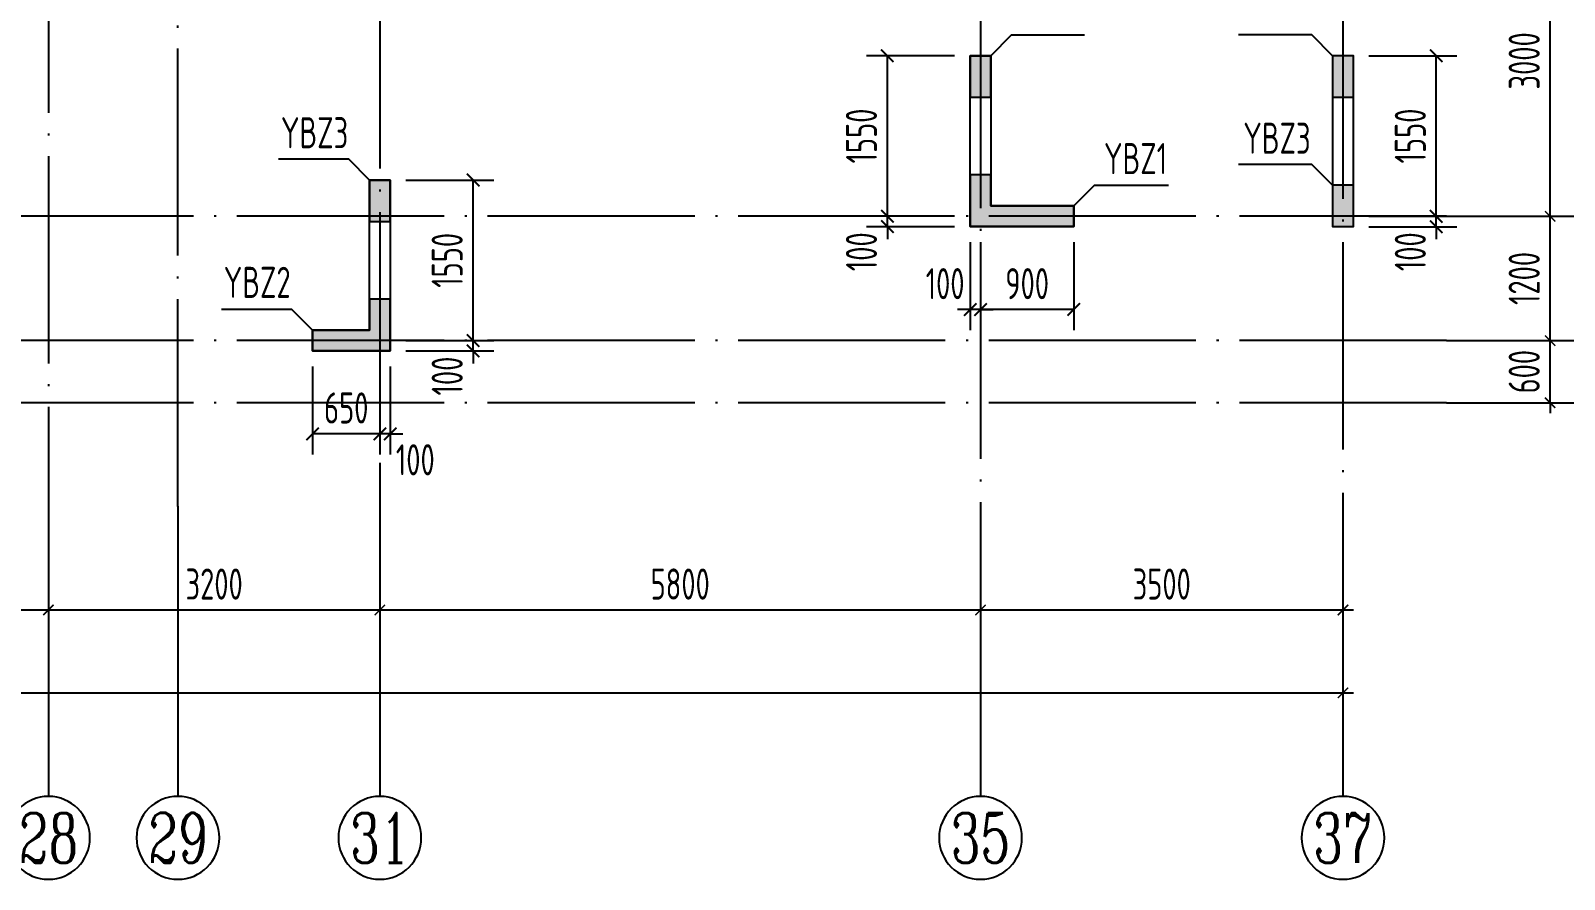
# Model space of a CAD drawing. Extents: x -1307975 to -76406, y -96289 to 379359.
# Drawn here: x -933670 to -918861, y 210168 to 218360 of the extents above; entities that cross this region are included whole.
import ezdxf
from ezdxf.enums import TextEntityAlignment as Align

# ---------------------------------------------------------------- set-up
doc = ezdxf.new("R2010")
doc.units = 0
doc.header["$LTSCALE"] = 1000
doc.linetypes.add('DOTE', pattern=[2.42, 2, -0.2, 0.02, -0.2])
doc.layers.get('0').update_dxf_attribs({"linetype": 'CONTINUOUS'})
doc.layers.get('DEFPOINTS').update_dxf_attribs({"linetype": 'CONTINUOUS'})
for name, color, linetype in [('A-AXIS', 1, 'CONTINUOUS'), ('A-DOTE', 10, 'DOTE'), ('AXIS_NUM', 7, 'CONTINUOUS'), ('S-Q墙实线', 6, 'CONTINUOUS'), ('S-Q墙标注', 3, 'CONTINUOUS'), ('S-X详图填充', 252, 'CONTINUOUS'), ('S-X详图实线', 4, 'CONTINUOUS'), ('S-Y一般标注', 3, 'CONTINUOUS'), ('S-Z柱编号', 6, 'CONTINUOUS')]:
    doc.layers.add(name, color=color, linetype=linetype)
doc.styles.add('TSSD_Axis', font='complex.shx', dxfattribs={"width": 0.7, "bigfont": 'hztxt.shx'})
doc.styles.add('TSSD_DIMENSION', font='Tssdeng.shx', dxfattribs={"width": 0.7, "bigfont": 'tssdchn.shx'})
doc.styles.add('TSSD_REIN', font='tssdeng.shx', dxfattribs={"width": 0.7, "height": 300, "bigfont": 'tssdchn.shx'})
doc.styles.add('结构文字', font='zstxt.shx', dxfattribs={"width": 0.7, "bigfont": 'zshz.shx'})
doc.dimstyles.new('STRUCK', dxfattribs={"dimtxt": 400, "dimasz": 121, "dimexe": 200, "dimexo": 150, "dimgap": 115, "dimtad": 1, "dimdec": 0, "dimdsep": 46, "dimtxsty": '结构文字', "dimblk": 'ARCHTICK', "dimcen": 400, "dimclrd": 3, "dimclre": 3, "dimclrt": 7, "dimadec": 0, "dimazin": 0, "dimtfac": 1, "dimtdec": 0, "dimtix": 1, "dimtmove": 2, "dimatfit": 3, "dimldrblk": '_DIMX', "dimfxl": 1, "dimtolj": 1, "dimtzin": 0, "dimarcsym": 0})
doc.dimstyles.new('TSSD_100_100', dxfattribs={"dimtxt": 300, "dimasz": 100, "dimexe": 100, "dimexo": 250, "dimgap": 100, "dimtad": 1, "dimdec": 0, "dimzin": 0, "dimdsep": 46, "dimtxsty": 'TSSD_DIMENSION', "dimblk": 'ARCHTICK', "dimcen": 0, "dimdle": 100, "dimclrt": 7, "dimadec": 0, "dimazin": 0, "dimtfac": 1, "dimtdec": 0, "dimtix": 1, "dimtmove": 2, "dimatfit": 3, "dimldrblk": 'ARCHTICK', "dimfxl": 1, "dimtolj": 1, "dimtzin": 0, "dimarcsym": 0})

# ---------------------------------------------------------------- blocks, each defined once
blk = doc.blocks.new('_ArchTick')
at = {"color": 0, "linetype": 'ByBlock', "const_width": 0.15}
blk.add_lwpolyline([(-0.5, -0.5), (0.5, 0.5)], dxfattribs=at)
blk = doc.blocks.new('*D306')
at = {"layer": 'DEFPOINTS', "color": 0, "transparency": 16777216}
for p in [(42100, 3600), (45300, 3600), (45300, 2600)]:
    blk.add_point(p, dxfattribs=at)
at = {"layer": 'S-Y一般标注', "color": 0, "lineweight": -2, "transparency": 16777216}
for p, q in [((42100, 3350), (42100, 2500)), ((45300, 3350), (45300, 2500)), ((42000, 2600), (45400, 2600))]:
    blk.add_line(p, q, dxfattribs=at)
at = {"layer": 'S-Y一般标注', "color": 0, "lineweight": -2, "transparency": 16777216, "xscale": 100, "yscale": 100, "zscale": 100, "rotation": 180}
blk.add_blockref('_ArchTick', (42100, 2600), dxfattribs=at)
at = {"layer": 'S-Y一般标注', "color": 0, "lineweight": -2, "transparency": 16777216, "xscale": 100, "yscale": 100, "zscale": 100}
blk.add_blockref('_ArchTick', (45300, 2600), dxfattribs=at)
at = {"layer": 'S-Y一般标注', "color": 7, "transparency": 16777216, "insert": (43700, 2850), "char_height": 300, "attachment_point": 5, "style": 'TSSD_DIMENSION'}
blk.add_mtext('\\A1;3200', dxfattribs=at)
blk = doc.blocks.new('ts_axno')
at = {"color": 0, "linetype": 'ByBlock', "lineweight": -2}
blk.add_circle((0, 0), 0.5, dxfattribs=at)
at = {"color": 0, "linetype": 'ByBlock', "lineweight": -2, "style": 'TSSD_Axis', "width": 0.7}
blk.add_attdef('A', text='', height=0.6, dxfattribs=at).set_placement((0, 0), align=Align.MIDDLE_CENTER)
blk = doc.blocks.new('*D307')
at = {"layer": 'DEFPOINTS', "color": 0, "transparency": 16777216}
for p in [(45300, 3600), (51100, 3600), (51100, 2600)]:
    blk.add_point(p, dxfattribs=at)
at = {"layer": 'S-Y一般标注', "color": 0, "lineweight": -2, "transparency": 16777216}
for p, q in [((45300, 3350), (45300, 2500)), ((51100, 3350), (51100, 2500)), ((45200, 2600), (51200, 2600))]:
    blk.add_line(p, q, dxfattribs=at)
at = {"layer": 'S-Y一般标注', "color": 0, "lineweight": -2, "transparency": 16777216, "xscale": 100, "yscale": 100, "zscale": 100, "rotation": 180}
blk.add_blockref('_ArchTick', (45300, 2600), dxfattribs=at)
at = {"layer": 'S-Y一般标注', "color": 0, "lineweight": -2, "transparency": 16777216, "xscale": 100, "yscale": 100, "zscale": 100}
blk.add_blockref('_ArchTick', (51100, 2600), dxfattribs=at)
at = {"layer": 'S-Y一般标注', "color": 7, "transparency": 16777216, "insert": (48200, 2850), "char_height": 300, "attachment_point": 5, "style": 'TSSD_DIMENSION'}
blk.add_mtext('\\A1;5800', dxfattribs=at)
blk = doc.blocks.new('*D308')
at = {"layer": 'DEFPOINTS', "color": 0, "transparency": 16777216}
for p in [(51100, 3600), (54600, 3600), (54600, 2600)]:
    blk.add_point(p, dxfattribs=at)
at = {"layer": 'S-Y一般标注', "color": 0, "lineweight": -2, "transparency": 16777216}
for p, q in [((51100, 3350), (51100, 2500)), ((54600, 3350), (54600, 2500)), ((51000, 2600), (54700, 2600))]:
    blk.add_line(p, q, dxfattribs=at)
at = {"layer": 'S-Y一般标注', "color": 0, "lineweight": -2, "transparency": 16777216, "xscale": 100, "yscale": 100, "zscale": 100, "rotation": 180}
blk.add_blockref('_ArchTick', (51100, 2600), dxfattribs=at)
at = {"layer": 'S-Y一般标注', "color": 0, "lineweight": -2, "transparency": 16777216, "xscale": 100, "yscale": 100, "zscale": 100}
blk.add_blockref('_ArchTick', (54600, 2600), dxfattribs=at)
at = {"layer": 'S-Y一般标注', "color": 7, "transparency": 16777216, "insert": (52850, 2850), "char_height": 300, "attachment_point": 5, "style": 'TSSD_DIMENSION'}
blk.add_mtext('\\A1;3500', dxfattribs=at)
blk = doc.blocks.new('*D309')
at = {"layer": 'DEFPOINTS', "color": 0, "transparency": 16777216}
for p in [(4600, 3600), (54600, 3600), (54600, 1800)]:
    blk.add_point(p, dxfattribs=at)
at = {"layer": 'S-Y一般标注', "color": 0, "lineweight": -2, "transparency": 16777216}
for p, q in [((4600, 3350), (4600, 1700)), ((54600, 3350), (54600, 1700)), ((4500, 1800), (54700, 1800))]:
    blk.add_line(p, q, dxfattribs=at)
at = {"layer": 'S-Y一般标注', "color": 0, "lineweight": -2, "transparency": 16777216, "xscale": 100, "yscale": 100, "zscale": 100, "rotation": 180}
blk.add_blockref('_ArchTick', (4600, 1800), dxfattribs=at)
at = {"layer": 'S-Y一般标注', "color": 0, "lineweight": -2, "transparency": 16777216, "xscale": 100, "yscale": 100, "zscale": 100}
blk.add_blockref('_ArchTick', (54600, 1800), dxfattribs=at)
at = {"layer": 'S-Y一般标注', "color": 7, "transparency": 16777216, "insert": (29600, 2050), "char_height": 300, "attachment_point": 5, "style": 'TSSD_DIMENSION'}
blk.add_mtext('\\A1;50000', dxfattribs=at)
blk = doc.blocks.new('*D313')
at = {"layer": 'DEFPOINTS', "color": 0, "transparency": 16777216}
for p in [(38900, 3600), (42100, 3600), (42100, 2600)]:
    blk.add_point(p, dxfattribs=at)
at = {"layer": 'S-Y一般标注', "color": 0, "lineweight": -2, "transparency": 16777216}
for p, q in [((38900, 3350), (38900, 2500)), ((42100, 3350), (42100, 2500)), ((38800, 2600), (42200, 2600))]:
    blk.add_line(p, q, dxfattribs=at)
at = {"layer": 'S-Y一般标注', "color": 0, "lineweight": -2, "transparency": 16777216, "xscale": 100, "yscale": 100, "zscale": 100, "rotation": 180}
blk.add_blockref('_ArchTick', (38900, 2600), dxfattribs=at)
at = {"layer": 'S-Y一般标注', "color": 0, "lineweight": -2, "transparency": 16777216, "xscale": 100, "yscale": 100, "zscale": 100}
blk.add_blockref('_ArchTick', (42100, 2600), dxfattribs=at)
at = {"layer": 'S-Y一般标注', "color": 7, "transparency": 16777216, "insert": (40500, 2850), "char_height": 300, "attachment_point": 5, "style": 'TSSD_DIMENSION'}
blk.add_mtext('\\A1;3200', dxfattribs=at)
blk = doc.blocks.new('*D314')
at = {"layer": 'DEFPOINTS', "color": 0, "transparency": 16777216}
for p in [(55600, 5200), (56600, 5200), (55600, 4600)]:
    blk.add_point(p, dxfattribs=at)
at = {"layer": 'S-Y一般标注', "color": 0, "lineweight": -2, "transparency": 16777216}
for p, q in [((55850, 5200), (56700, 5200)), ((56600, 5200), (56600, 5300)), ((56600, 4600), (56600, 5200)), ((55850, 4600), (56700, 4600)), ((56600, 4600), (56600, 4500))]:
    blk.add_line(p, q, dxfattribs=at)
at = {"layer": 'S-Y一般标注', "color": 0, "lineweight": -2, "transparency": 16777216, "xscale": 100, "yscale": 100, "zscale": 100}
for p, rotation in [((56600, 5200), 270), ((56600, 4600), 90)]:
    blk.add_blockref('_ArchTick', p, dxfattribs=dict(at, rotation=rotation))
at = {"layer": 'S-Y一般标注', "color": 7, "transparency": 16777216, "insert": (56350, 4900), "char_height": 300, "attachment_point": 5, "rotation": 90, "style": 'TSSD_DIMENSION'}
blk.add_mtext('\\A1;600', dxfattribs=at)
blk = doc.blocks.new('*D320')
at = {"layer": 'DEFPOINTS', "color": 0, "transparency": 16777216}
for p in [(55600, 17150), (57400, 17150), (55600, 4600)]:
    blk.add_point(p, dxfattribs=at)
at = {"layer": 'S-Y一般标注', "color": 0, "lineweight": -2, "transparency": 16777216}
for p, q in [((57400, 4500), (57400, 17250)), ((55850, 17150), (57500, 17150)), ((55850, 4600), (57500, 4600))]:
    blk.add_line(p, q, dxfattribs=at)
at = {"layer": 'S-Y一般标注', "color": 0, "lineweight": -2, "transparency": 16777216, "xscale": 100, "yscale": 100, "zscale": 100}
for p, rotation in [((57400, 17150), 90), ((57400, 4600), 270)]:
    blk.add_blockref('_ArchTick', p, dxfattribs=dict(at, rotation=rotation))
at = {"layer": 'S-Y一般标注', "color": 7, "transparency": 16777216, "insert": (57150, 10875), "char_height": 300, "attachment_point": 5, "rotation": 90, "style": 'TSSD_DIMENSION'}
blk.add_mtext('\\A1;12550', dxfattribs=at)
blk = doc.blocks.new('*D322')
at = {"layer": 'DEFPOINTS', "color": 0, "transparency": 16777216}
for p in [(55600, 6400), (56600, 6400), (55600, 5200)]:
    blk.add_point(p, dxfattribs=at)
at = {"layer": 'S-Y一般标注', "color": 0, "lineweight": -2, "transparency": 16777216}
for p, q in [((55850, 6400), (56700, 6400)), ((56600, 5100), (56600, 6500)), ((55850, 5200), (56700, 5200))]:
    blk.add_line(p, q, dxfattribs=at)
at = {"layer": 'S-Y一般标注', "color": 0, "lineweight": -2, "transparency": 16777216, "xscale": 100, "yscale": 100, "zscale": 100}
for p, rotation in [((56600, 6400), 90), ((56600, 5200), 270)]:
    blk.add_blockref('_ArchTick', p, dxfattribs=dict(at, rotation=rotation))
at = {"layer": 'S-Y一般标注', "color": 7, "transparency": 16777216, "insert": (56350, 5800), "char_height": 300, "attachment_point": 5, "rotation": 90, "style": 'TSSD_DIMENSION'}
blk.add_mtext('\\A1;1200', dxfattribs=at)
blk = doc.blocks.new('*D323')
at = {"layer": 'DEFPOINTS', "color": 0, "transparency": 16777216}
for p in [(55600, 9400), (56600, 9400), (55600, 6400)]:
    blk.add_point(p, dxfattribs=at)
at = {"layer": 'S-Y一般标注', "color": 0, "lineweight": -2, "transparency": 16777216}
for p, q in [((56600, 6300), (56600, 9500)), ((55850, 9400), (56700, 9400)), ((55850, 6400), (56700, 6400))]:
    blk.add_line(p, q, dxfattribs=at)
at = {"layer": 'S-Y一般标注', "color": 0, "lineweight": -2, "transparency": 16777216, "xscale": 100, "yscale": 100, "zscale": 100}
for p, rotation in [((56600, 9400), 90), ((56600, 6400), 270)]:
    blk.add_blockref('_ArchTick', p, dxfattribs=dict(at, rotation=rotation))
at = {"layer": 'S-Y一般标注', "color": 7, "transparency": 16777216, "insert": (56350, 7900), "char_height": 300, "attachment_point": 5, "rotation": 90, "style": 'TSSD_DIMENSION'}
blk.add_mtext('\\A1;3000', dxfattribs=at)
blk = doc.blocks.new('*D1917')
at = {"layer": 'DEFPOINTS', "color": 0, "transparency": 16777216}
for p in [(-920898, 216568), (-920098, 216568), (-920898, 216468)]:
    blk.add_point(p, dxfattribs=at)
at = {"layer": 'S-Q墙标注', "color": 3, "lineweight": -2, "transparency": 16777216}
for p, q in [((-920098, 216568), (-920098, 216689)), ((-920748, 216568), (-919898, 216568)), ((-920098, 216468), (-920098, 216568)), ((-920748, 216468), (-919898, 216468)), ((-920098, 216468), (-920098, 216347))]:
    blk.add_line(p, q, dxfattribs=at)
at = {"layer": 'S-Q墙标注', "color": 3, "lineweight": -2, "transparency": 16777216, "xscale": 121, "yscale": 121, "zscale": 121}
for p, rotation in [((-920098, 216568), 270), ((-920098, 216468), 90)]:
    blk.add_blockref('_ArchTick', p, dxfattribs=dict(at, rotation=rotation))
at = {"layer": 'S-Q墙标注', "color": 7, "transparency": 16777216, "insert": (-920348, 216226), "char_height": 300, "attachment_point": 5, "rotation": 90, "style": 'TSSD_REIN'}
blk.add_mtext('\\A1;100', dxfattribs=at)
blk = doc.blocks.new('_DIMX')
blk.add_line((-150, 0), (150, 0))
at = {"const_width": 50}
blk.add_lwpolyline([(-70, -70), (70, 70)], dxfattribs=at)
blk = doc.blocks.new('*D1918')
at = {"layer": 'DEFPOINTS', "color": 0, "transparency": 16777216}
for p in [(-920898, 218118), (-920098, 218118), (-920898, 216568)]:
    blk.add_point(p, dxfattribs=at)
at = {"layer": 'S-Q墙标注', "color": 3, "lineweight": -2, "transparency": 16777216}
for p, q in [((-920748, 218118), (-919898, 218118)), ((-920098, 216568), (-920098, 218118)), ((-920748, 216568), (-919898, 216568))]:
    blk.add_line(p, q, dxfattribs=at)
at = {"layer": 'S-Q墙标注', "color": 3, "lineweight": -2, "transparency": 16777216, "xscale": 121, "yscale": 121, "zscale": 121}
for p, rotation in [((-920098, 218118), 90), ((-920098, 216568), 270)]:
    blk.add_blockref('_ArchTick', p, dxfattribs=dict(at, rotation=rotation))
at = {"layer": 'S-Q墙标注', "color": 7, "transparency": 16777216, "insert": (-920348, 217343), "char_height": 300, "attachment_point": 5, "rotation": 90, "style": 'TSSD_REIN'}
blk.add_mtext('\\A1;1550', dxfattribs=at)
blk = doc.blocks.new('*D1921')
at = {"layer": 'DEFPOINTS', "color": 0, "transparency": 16777216}
for p in [(-925398, 216568), (-924598, 216568), (-924598, 216468)]:
    blk.add_point(p, dxfattribs=at)
at = {"layer": 'S-Q墙标注', "color": 3, "lineweight": -2, "transparency": 16777216}
for p, q in [((-925398, 216568), (-925398, 216689)), ((-924748, 216568), (-925598, 216568)), ((-925398, 216468), (-925398, 216568)), ((-924748, 216468), (-925598, 216468)), ((-925398, 216468), (-925398, 216347))]:
    blk.add_line(p, q, dxfattribs=at)
at = {"layer": 'S-Q墙标注', "color": 3, "lineweight": -2, "transparency": 16777216, "xscale": 121, "yscale": 121, "zscale": 121}
for p, rotation in [((-925398, 216568), 270), ((-925398, 216468), 90)]:
    blk.add_blockref('_ArchTick', p, dxfattribs=dict(at, rotation=rotation))
at = {"layer": 'S-Q墙标注', "color": 7, "transparency": 16777216, "insert": (-925648, 216226), "char_height": 300, "attachment_point": 5, "rotation": 90, "style": 'TSSD_REIN'}
blk.add_mtext('\\A1;100', dxfattribs=at)
blk = doc.blocks.new('*D1922')
at = {"layer": 'DEFPOINTS', "color": 0, "transparency": 16777216}
for p in [(-925398, 218118), (-924598, 218118), (-924598, 216568)]:
    blk.add_point(p, dxfattribs=at)
at = {"layer": 'S-Q墙标注', "color": 3, "lineweight": -2, "transparency": 16777216}
for p, q in [((-924748, 218118), (-925598, 218118)), ((-925398, 216568), (-925398, 218118)), ((-924748, 216568), (-925598, 216568))]:
    blk.add_line(p, q, dxfattribs=at)
at = {"layer": 'S-Q墙标注', "color": 3, "lineweight": -2, "transparency": 16777216, "xscale": 121, "yscale": 121, "zscale": 121}
for p, rotation in [((-925398, 218118), 90), ((-925398, 216568), 270)]:
    blk.add_blockref('_ArchTick', p, dxfattribs=dict(at, rotation=rotation))
at = {"layer": 'S-Q墙标注', "color": 7, "transparency": 16777216, "insert": (-925648, 217343), "char_height": 300, "attachment_point": 5, "rotation": 90, "style": 'TSSD_REIN'}
blk.add_mtext('\\A1;1550', dxfattribs=at)
blk = doc.blocks.new('*D1923')
at = {"layer": 'DEFPOINTS', "color": 0, "transparency": 16777216}
for p in [(-924498, 216468), (-923598, 216468), (-924498, 215668)]:
    blk.add_point(p, dxfattribs=at)
at = {"layer": 'S-Q墙标注', "color": 3, "lineweight": -2, "transparency": 16777216}
for p, q in [((-924498, 216318), (-924498, 215468)), ((-923598, 216318), (-923598, 215468)), ((-923598, 215668), (-924498, 215668))]:
    blk.add_line(p, q, dxfattribs=at)
at = {"layer": 'S-Q墙标注', "color": 3, "lineweight": -2, "transparency": 16777216, "xscale": 121, "yscale": 121, "zscale": 121, "rotation": 180}
blk.add_blockref('_ArchTick', (-924498, 215668), dxfattribs=at)
at = {"layer": 'S-Q墙标注', "color": 3, "lineweight": -2, "transparency": 16777216, "xscale": 121, "yscale": 121, "zscale": 121}
blk.add_blockref('_ArchTick', (-923598, 215668), dxfattribs=at)
at = {"layer": 'S-Q墙标注', "color": 7, "transparency": 16777216, "insert": (-924048, 215918), "char_height": 300, "attachment_point": 5, "style": 'TSSD_REIN'}
blk.add_mtext('\\A1;900', dxfattribs=at)
blk = doc.blocks.new('*D1924')
at = {"layer": 'DEFPOINTS', "color": 0, "transparency": 16777216}
for p in [(-924598, 216468), (-924498, 216468), (-924598, 215668)]:
    blk.add_point(p, dxfattribs=at)
at = {"layer": 'S-Q墙标注', "color": 3, "lineweight": -2, "transparency": 16777216}
for p, q in [((-924598, 216318), (-924598, 215468)), ((-924498, 216318), (-924498, 215468)), ((-924598, 215668), (-924719, 215668)), ((-924498, 215668), (-924598, 215668)), ((-924498, 215668), (-924377, 215668))]:
    blk.add_line(p, q, dxfattribs=at)
at = {"layer": 'S-Q墙标注', "color": 3, "lineweight": -2, "transparency": 16777216, "xscale": 121, "yscale": 121, "zscale": 121}
blk.add_blockref('_ArchTick', (-924598, 215668), dxfattribs=at)
at = {"layer": 'S-Q墙标注', "color": 3, "lineweight": -2, "transparency": 16777216, "xscale": 121, "yscale": 121, "zscale": 121, "rotation": 180}
blk.add_blockref('_ArchTick', (-924498, 215668), dxfattribs=at)
at = {"layer": 'S-Q墙标注', "color": 7, "transparency": 16777216, "insert": (-924840, 215918), "char_height": 300, "attachment_point": 5, "style": 'TSSD_REIN'}
blk.add_mtext('\\A1;100', dxfattribs=at)
blk = doc.blocks.new('*D1925')
at = {"layer": 'DEFPOINTS', "color": 0, "transparency": 16777216}
for p in [(-930198, 215368), (-929398, 215368), (-930198, 215268)]:
    blk.add_point(p, dxfattribs=at)
at = {"layer": 'S-Q墙标注', "color": 3, "lineweight": -2, "transparency": 16777216}
for p, q in [((-929398, 215368), (-929398, 215489)), ((-930048, 215368), (-929198, 215368)), ((-929398, 215268), (-929398, 215368)), ((-930048, 215268), (-929198, 215268)), ((-929398, 215268), (-929398, 215147))]:
    blk.add_line(p, q, dxfattribs=at)
at = {"layer": 'S-Q墙标注', "color": 3, "lineweight": -2, "transparency": 16777216, "xscale": 121, "yscale": 121, "zscale": 121}
for p, rotation in [((-929398, 215368), 270), ((-929398, 215268), 90)]:
    blk.add_blockref('_ArchTick', p, dxfattribs=dict(at, rotation=rotation))
at = {"layer": 'S-Q墙标注', "color": 7, "transparency": 16777216, "insert": (-929648, 215026), "char_height": 300, "attachment_point": 5, "rotation": 90, "style": 'TSSD_REIN'}
blk.add_mtext('\\A1;100', dxfattribs=at)
blk = doc.blocks.new('*D1926')
at = {"layer": 'DEFPOINTS', "color": 0, "transparency": 16777216}
for p in [(-930198, 216918), (-929398, 216918), (-930198, 215368)]:
    blk.add_point(p, dxfattribs=at)
at = {"layer": 'S-Q墙标注', "color": 3, "lineweight": -2, "transparency": 16777216}
for p, q in [((-930048, 216918), (-929198, 216918)), ((-929398, 215368), (-929398, 216918)), ((-930048, 215368), (-929198, 215368))]:
    blk.add_line(p, q, dxfattribs=at)
at = {"layer": 'S-Q墙标注', "color": 3, "lineweight": -2, "transparency": 16777216, "xscale": 121, "yscale": 121, "zscale": 121}
for p, rotation in [((-929398, 216918), 90), ((-929398, 215368), 270)]:
    blk.add_blockref('_ArchTick', p, dxfattribs=dict(at, rotation=rotation))
at = {"layer": 'S-Q墙标注', "color": 7, "transparency": 16777216, "insert": (-929648, 216143), "char_height": 300, "attachment_point": 5, "rotation": 90, "style": 'TSSD_REIN'}
blk.add_mtext('\\A1;1550', dxfattribs=at)
blk = doc.blocks.new('*D1927')
at = {"layer": 'DEFPOINTS', "color": 0, "transparency": 16777216}
for p in [(-930298, 215268), (-930198, 215268), (-930298, 214468)]:
    blk.add_point(p, dxfattribs=at)
at = {"layer": 'S-Q墙标注', "color": 3, "lineweight": -2, "transparency": 16777216}
for p, q in [((-930298, 215118), (-930298, 214268)), ((-930198, 215118), (-930198, 214268)), ((-930298, 214468), (-930419, 214468)), ((-930198, 214468), (-930298, 214468)), ((-930198, 214468), (-930077, 214468))]:
    blk.add_line(p, q, dxfattribs=at)
at = {"layer": 'S-Q墙标注', "color": 3, "lineweight": -2, "transparency": 16777216, "xscale": 121, "yscale": 121, "zscale": 121}
blk.add_blockref('_ArchTick', (-930298, 214468), dxfattribs=at)
at = {"layer": 'S-Q墙标注', "color": 3, "lineweight": -2, "transparency": 16777216, "xscale": 121, "yscale": 121, "zscale": 121, "rotation": 180}
blk.add_blockref('_ArchTick', (-930198, 214468), dxfattribs=at)
at = {"layer": 'S-Q墙标注', "color": 7, "transparency": 16777216, "insert": (-929956, 214218), "char_height": 300, "attachment_point": 5, "style": 'TSSD_REIN'}
blk.add_mtext('\\A1;100', dxfattribs=at)
blk = doc.blocks.new('*D1928')
at = {"layer": 'DEFPOINTS', "color": 0, "transparency": 16777216}
for p in [(-930948, 215268), (-930298, 215268), (-930948, 214468)]:
    blk.add_point(p, dxfattribs=at)
at = {"layer": 'S-Q墙标注', "color": 3, "lineweight": -2, "transparency": 16777216}
for p, q in [((-930948, 215118), (-930948, 214268)), ((-930298, 215118), (-930298, 214268)), ((-930298, 214468), (-930948, 214468))]:
    blk.add_line(p, q, dxfattribs=at)
at = {"layer": 'S-Q墙标注', "color": 3, "lineweight": -2, "transparency": 16777216, "xscale": 121, "yscale": 121, "zscale": 121, "rotation": 180}
blk.add_blockref('_ArchTick', (-930948, 214468), dxfattribs=at)
at = {"layer": 'S-Q墙标注', "color": 3, "lineweight": -2, "transparency": 16777216, "xscale": 121, "yscale": 121, "zscale": 121}
blk.add_blockref('_ArchTick', (-930298, 214468), dxfattribs=at)
at = {"layer": 'S-Q墙标注', "color": 7, "transparency": 16777216, "insert": (-930623, 214718), "char_height": 300, "attachment_point": 5, "style": 'TSSD_REIN'}
blk.add_mtext('\\A1;650', dxfattribs=at)
blk = doc.blocks.new('20210726.16395156')
at = {"layer": 'A-AXIS'}
for p, q in [((55600, 6400), (58400, 6400)), ((55600, 5200), (58400, 5200)), ((55600, 4600), (58400, 4600)), ((42100, 3600), (42100, 800)), ((43350, 3600.3), (43350, 800.3)), ((45300, 3600), (45300, 800)), ((51100, 3600), (51100, 800)), ((54600, 3600), (54600, 800))]:
    blk.add_line(p, q, dxfattribs=at)
at = {"layer": 'A-DOTE'}
for p, q in [((54600, 18249.9), (54600, 3600)), ((45299.8, 13700), (45300, 3600)), ((43350, 3600.2), (43350, 11500)), ((51100, 10900), (51100, 3600)), ((42100, 9400), (42100, 3600)), ((55600, 6400), (3600, 6400)), ((55600, 5200), (3600, 5200)), ((55600, 4600), (3600, 4600))]:
    blk.add_line(p, q, dxfattribs=at)
at = {"layer": 'A-AXIS'}
ref = blk.add_blockref('ts_axno', (42100, 400), dxfattribs=dict(at, xscale=-800, yscale=800, zscale=800, rotation=180))
ref.add_attrib('19', '28', dxfattribs={"layer": 'AXIS_NUM', "height": 480, "style": 'TSSD_Axis', "width": 0.7}).set_placement((42100, 400), align=Align.MIDDLE_CENTER)
ref = blk.add_blockref('ts_axno', (43350, 400.3), dxfattribs=dict(at, xscale=-800, yscale=800, zscale=800, rotation=180))
ref.add_attrib('5', '29', dxfattribs={"layer": 'AXIS_NUM', "height": 480, "style": 'TSSD_Axis', "width": 0.7}).set_placement((43350, 400.3), align=Align.MIDDLE_CENTER)
ref = blk.add_blockref('ts_axno', (45300, 400), dxfattribs=dict(at, xscale=-800, yscale=800, zscale=800, rotation=180))
ref.add_attrib('19', '31', dxfattribs={"layer": 'AXIS_NUM', "height": 480, "style": 'TSSD_Axis', "width": 0.7}).set_placement((45300, 400), align=Align.MIDDLE_CENTER)
ref = blk.add_blockref('ts_axno', (51100, 400), dxfattribs=dict(at, xscale=-800, yscale=800, zscale=800, rotation=180))
ref.add_attrib('22', '35', dxfattribs={"layer": 'AXIS_NUM', "height": 480, "style": 'TSSD_Axis', "width": 0.7}).set_placement((51100, 400), align=Align.MIDDLE_CENTER)
ref = blk.add_blockref('ts_axno', (54600, 400), dxfattribs=dict(at, xscale=-800, yscale=800, zscale=800, rotation=180))
ref.add_attrib('23', '37', dxfattribs={"layer": 'AXIS_NUM', "height": 480, "style": 'TSSD_Axis', "width": 0.7}).set_placement((54600, 400), align=Align.MIDDLE_CENTER)
at = {"layer": 'S-Y一般标注'}
for base, p1, p2, picture, middle in [((57400, 17150), (55600, 4600), (55600, 17150), '*D320', (57150, 10875)), ((56600, 9400), (55600, 6400), (55600, 9400), '*D323', (56350, 7900)), ((56600, 6400), (55600, 5200), (55600, 6400), '*D322', (56350, 5800)), ((56600, 5200), (55600, 4600), (55600, 5200), '*D314', (56350, 4900))]:
    dim = blk.add_linear_dim(base=base, p1=p1, p2=p2, angle=90, dimstyle='TSSD_100_100', dxfattribs=at)
    dim.commit()
    dim.dimension.update_dxf_attribs({"geometry": picture, "text_midpoint": middle})
for base, p1, p2, picture, middle in [((54600, 1800), (4600, 3600), (54600, 3600), '*D309', (29600, 2050)), ((42100, 2600.1), (38900, 3600.1), (42100, 3600.1), '*D313', (40500, 2850.1)), ((45300, 2600.1), (42100, 3600.1), (45300, 3600.1), '*D306', (43700, 2850.1)), ((51100, 2600), (45300, 3600), (51100, 3600), '*D307', (48200, 2850)), ((54600, 2600), (51100, 3600), (54600, 3600), '*D308', (52850, 2850))]:
    dim = blk.add_linear_dim(base=base, p1=p1, p2=p2, dimstyle='TSSD_100_100', dxfattribs=at)
    dim.commit()
    dim.dimension.update_dxf_attribs({"geometry": picture, "text_midpoint": middle})

msp = doc.modelspace()

# ---------------------------------------------------------------- hatches: boundary and pattern name
at = {"layer": 'S-X详图填充'}
h = msp.add_hatch(color=256, dxfattribs=at)
h.dxf.hatch_style = 1
h.paths.add_polyline_path([(-924598.4, 217718.25), (-924398.4, 217718.25), (-924398.4, 218118.25), (-924598.4, 218118.25)])
h = msp.add_hatch(color=256, dxfattribs=at)
h.dxf.hatch_style = 1
h.paths.add_polyline_path([(-921098.37, 217716.54), (-920898.37, 217716.54), (-920898.37, 218116.54), (-921098.37, 218116.54)])
h = msp.add_hatch(color=256, dxfattribs=at)
h.dxf.hatch_style = 1
h.paths.add_polyline_path([(-924398.4, 216968.25), (-924598.4, 216968.25), (-924598.4, 216468.25), (-923598.4, 216468.25), (-923598.4, 216668.25), (-924398.4, 216668.25)])
h = msp.add_hatch(color=256, dxfattribs=at)
h.dxf.hatch_style = 1
h.paths.add_polyline_path([(-930398.4, 216518.25), (-930198.4, 216518.25), (-930198.4, 216918.25), (-930398.4, 216918.25)])
h = msp.add_hatch(color=256, dxfattribs=at)
h.dxf.hatch_style = 1
h.paths.add_polyline_path([(-920898.37, 216868.25), (-921098.37, 216868.25), (-921098.37, 216468.25), (-920898.37, 216468.25)])
h = msp.add_hatch(color=256, dxfattribs=at)
h.dxf.hatch_style = 1
h.paths.add_polyline_path([(-930198.4, 215768.25), (-930398.4, 215768.25), (-930398.4, 215468.25), (-930948.39, 215468.25), (-930948.39, 215268.25), (-930198.4, 215268.25)])

# ---------------------------------------------------------------- linework, layer by layer
at = {"layer": 'S-Q墙实线'}
msp.add_lwpolyline([(-923698.38, 216668.25), (-923598.4, 216668.25), (-923598.4, 216468.25), (-923698.38, 216468.25), (-924598.4, 216468.25), (-924598.4, 218118.25), (-924398.4, 218118.25), (-924398.4, 216668.25), (-923698.38, 216668.25)], dxfattribs=at)
for points in [[(-920898.37, 216468.25), (-920898.37, 218116.54), (-921098.37, 218116.54), (-921098.37, 216468.25)], [(-930198.4, 215268.25), (-930948.39, 215268.25), (-930948.39, 215468.25), (-930398.4, 215468.25), (-930398.4, 216568.25), (-930398.4, 216918.25), (-930198.4, 216918.25), (-930198.4, 216568.25)]]:
    msp.add_lwpolyline(points, close=True, dxfattribs=at)
at = {"layer": 'S-X详图实线'}
for points in [[(-924598.4, 217718.25), (-924398.4, 217718.25), (-924398.4, 218118.25), (-924598.4, 218118.25), (-924598.4, 217718.25)], [(-921098.37, 217716.54), (-920898.37, 217716.54), (-920898.37, 218116.54), (-921098.37, 218116.54), (-921098.37, 217716.54)], [(-924398.4, 216968.25), (-924598.4, 216968.25), (-924598.4, 216468.25), (-923598.4, 216468.25), (-923598.4, 216668.25), (-924398.4, 216668.25), (-924398.4, 216968.25)], [(-930398.4, 216518.25), (-930198.4, 216518.25), (-930198.4, 216918.25), (-930398.4, 216918.25), (-930398.4, 216518.25)], [(-920898.37, 216868.25), (-921098.37, 216868.25), (-921098.37, 216468.25), (-920898.37, 216468.25), (-920898.37, 216868.25)], [(-930198.4, 215768.25), (-930398.4, 215768.25), (-930398.4, 215468.25), (-930948.39, 215468.25), (-930948.39, 215268.25), (-930198.4, 215268.25), (-930198.4, 215768.25)]]:
    msp.add_lwpolyline(points, close=True, dxfattribs=at)
at = {"layer": 'S-Z柱编号', "color": 7}
for points in [[(-924398.37, 218118.25), (-924198.37, 218318.25), (-923494.5, 218318.25)], [(-921098.37, 218118.21), (-921298.37, 218318.21), (-922005.76, 218318.21)], [(-930398.37, 216918.25), (-930598.37, 217118.25), (-931276.98, 217118.25)], [(-921098.37, 216868.25), (-921298.37, 217068.25), (-922005.76, 217068.25)], [(-923598.37, 216668.25), (-923398.37, 216868.25), (-922683.16, 216868.25)], [(-930948.36, 215468.25), (-931148.36, 215668.25), (-931826.22, 215668.25)]]:
    msp.add_lwpolyline(points, dxfattribs=at)

# ---------------------------------------------------------------- block references
at = {"layer": 'A-DOTE'}
msp.add_blockref('20210726.16395156', (-975598.36, 210168.21), dxfattribs=at)

# ---------------------------------------------------------------- texts
at = {"layer": 'S-Z柱编号', "color": 7, "style": 'TSSD_REIN', "width": 0.7}
for s, p in [('YBZ3', (-931253.98, 217135)), ('YBZ3', (-921961.2, 217082)), ('YBZ1', (-923306.45, 216885.1)), ('YBZ2', (-931806.28, 215690.64))]:
    msp.add_text(s, height=300, dxfattribs=at).set_placement(p, align=Align.BOTTOM_LEFT)

# ---------------------------------------------------------------- dimensions: what is measured, and where the dimension line sits
at = {"layer": 'S-Q墙标注'}
for base, p1, p2, angle, picture, middle in [((-925398.37, 218118.25), (-924598.37, 216568.25), (-924598.37, 218118.25), 90, '*D1922', (-925648.37, 217343.25)), ((-920098.37, 218118.21), (-920898.37, 216568.25), (-920898.37, 218118.21), 90, '*D1918', (-920348.37, 217343.23)), ((-929398.37, 216918.25), (-930198.37, 215368.25), (-930198.37, 216918.25), 90, '*D1926', (-929648.37, 216143.25)), ((-924498.36, 215668.25), (-923598.37, 216468.25), (-924498.36, 216468.25), 180, '*D1923', (-924048.37, 215918.25)), ((-930948.36, 214468.25), (-930298.4, 215268.25), (-930948.36, 215268.25), 180, '*D1928', (-930623.38, 214718.25))]:
    dim = msp.add_linear_dim(base=base, p1=p1, p2=p2, angle=angle, dimstyle='STRUCK', override={"dimtxt": 300, "dimgap": 100, "dimtxsty": 'TSSD_REIN'}, dxfattribs=at)
    dim.commit()
    dim.dimension.update_dxf_attribs({"geometry": picture, "text_midpoint": middle})
for base, p1, p2, angle, picture, middle in [((-925398.37, 216568.25), (-924598.37, 216468.25), (-924598.37, 216568.25), 90, '*D1921', (-925648.37, 216226.33)), ((-920098.37, 216568.25), (-920898.37, 216468.25), (-920898.37, 216568.25), 90, '*D1917', (-920348.37, 216226.33)), ((-924598.37, 215668.25), (-924498.36, 216468.25), (-924598.37, 216468.25), 180, '*D1924', (-924840.3, 215918.25)), ((-929398.37, 215368.25), (-930198.37, 215268.25), (-930198.37, 215368.25), 90, '*D1925', (-929648.37, 215026.32)), ((-930298.4, 214468.25), (-930198.37, 215268.25), (-930298.4, 215268.25), 180, '*D1927', (-929956.45, 214218.25))]:
    dim = msp.add_linear_dim(base=base, p1=p1, p2=p2, angle=angle, dimstyle='STRUCK', override={"dimtxt": 300, "dimgap": 100, "dimtxsty": 'TSSD_REIN'}, dxfattribs=at)
    dim.commit()
    dim.dimension.update_dxf_attribs({"geometry": picture, "text_midpoint": middle, "dimtype": 160})

doc.saveas('drawing.dxf')
